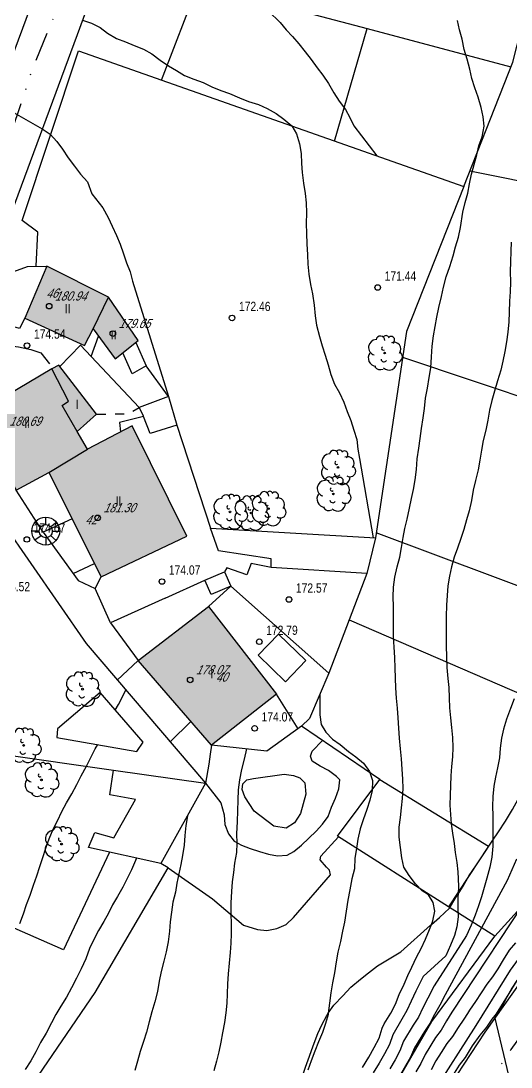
# Model space of a CAD drawing. Header units: metres. Extents: x 523239 to 523998, y 4669208 to 4669802.
# Drawn here: x 523607.3 to 523660.5, y 4669612.4 to 4669725.9 of the extents above; entities that cross this region are included whole.
import ezdxf

# ---------------------------------------------------------------- set-up
doc = ezdxf.new("R2010")
doc.units = ezdxf.units.M
doc.header["$MEASUREMENT"] = 0
doc.linetypes.add('DISCONT', pattern=[2, 1, -1])
doc.linetypes.add('MORSE_D', pattern=[31.75, 12.7, -6.35, 0, -6.35, 0, -6.35])
for name, color, linetype in [('031006 Cota terreno', 9, 'Continuous'), ('031007 Cota edificio', 7, 'Continuous'), ('032011 Curva cada 1 m', 40, 'Continuous'), ('032015 Curva cada 5 m', 34, 'Continuous'), ('032022 Curva cada 1 m de baja fiabilidad', 40, 'Continuous'), ('032023 Curva cada 5 m de baja fiabilidad', 34, 'Continuous'), ('033006 Texto cota terreno', 9, 'Continuous'), ('033007 Texto cota edificio', 9, 'Continuous'), ('052004 Porche Tejavana', 7, 'Continuous'), ('052006 Division alturas', 9, 'Continuous'), ('052007 Medianera principal', 7, 'Continuous'), ('052016 Cobertizo', 7, 'Continuous'), ('052019 Cubierta edificio auxiliar', 9, 'DISCONT'), ('052020 Edificacion alero', 2, 'Continuous'), ('052028 Edificacion pie nuevo', 2, 'Continuous'), ('053006 Texto altura edificio', 7, 'Continuous'), ('053009 Texto altura edificio predominante', 7, 'Continuous'), ('063002 Texto portal', 7, 'Continuous'), ('072001 Borde aglomerado u hormigon', 7, 'Continuous'), ('072003 Camino', 7, 'Continuous'), ('072013 Escaleras', 1, 'Continuous'), ('082001 Valla Alambrada', 7, 'ALAMBRADA'), ('082002 Muro Tapia', 6, 'Continuous'), ('082003 Puerta', 7, 'Continuous'), ('082004 Linde', 3, 'Continuous'), ('101001 Arbol', 3, 'Continuous'), ('102002 Zona arbolada', 3, 'MASA'), ('102006 Seto', 3, 'SETO'), ('141001 Farola baculo', 7, 'Continuous'), ('202001 Eje Calle', 254, 'MORSE_D'), ('990001 Sombreados', 7, 'Continuous')]:
    doc.layers.add(name, color=color, linetype=linetype)
doc.styles.get("Standard").update_dxf_attribs({"font": 'arial.ttf'})
doc.linetypes.add('ALAMBRADA', pattern='A,3,[131,GEOGRAMA.SHX,S=0.5,R=0,X=0,Y=0],3', length=6)
doc.linetypes.add('MASA', pattern='A,0.0001,[130,GEOGRAMA.SHX,S=0.5,R=180,X=0,Y=0],-2.9', length=2.9001)
doc.linetypes.add('SETO', pattern='A,0,-1.2,1,[135,GEOGRAMA.SHX,S=0.4,R=0,X=0.5,Y=-0.5],1', length=3.2)

# ---------------------------------------------------------------- blocks, each defined once
blk = doc.blocks.new('COTAP')
at = {"color": 0}
blk.add_circle((0, 0), 0.3, dxfattribs=at)
blk = doc.blocks.new('ARBOL')
at = {"color": 0}
blk.add_circle((0, 0), 0.0939, dxfattribs=at)
for centre, radius, start, end in [((-0.9, 0.61), 0.852, 92.28, 254.58), ((-0.45, 1.37), 0.48, 359.2878, 173.6078), ((0.16, 1.55), 0.336, 23.1565, 160.4665), ((0.7, 1.41), 0.384, 301.578, 139.328), ((1.05, 0.46), 0.708, 319.8556, 114.7656), ((-0.15, 0.51), 0.192, 119.14, 310.56), ((1.31, -0.4), 0.612, 235.5275, 62.0275), ((-0.89, -0.54), 0.888, 142.64, 266.54), ((-0.06, -0.61), 0.336, 189.64, 323.88), ((0.48, -1), 0.852, 224.67, 0.24), ((-0.48, -1.08), 0.72, 213.78, 295.32)]:
    blk.add_arc(centre, radius, start, end, dxfattribs=at)
blk = doc.blocks.new('FAROLAG')
at = {"color": 0}
for p, q in [((0, 0.71), (0, 1.51)), ((-0.71, 0), (-1.51, 0)), ((-1.17, 0.96), (-0.51, 0.49)), ((1.17, 0.95), (0.55, 0.45)), ((0.71, 0), (1.51, 0)), ((-1.17, -0.95), (-0.51, -0.48)), ((0, -0.71), (0, -1.51)), ((1.13, -1), (0.51, -0.49))]:
    blk.add_line(p, q, dxfattribs=at)
for radius in [1.51, 0.71]:
    blk.add_circle((0, 0), radius, dxfattribs=at)

msp = doc.modelspace()

# ---------------------------------------------------------------- hatches: boundary and pattern name
at = {"layer": '990001 Sombreados', "true_color": 0xafafaf}
for points in [[(523616.84, 4669695.95), (523610.15, 4669699.3), (523607.76, 4669693.65), (523614.24, 4669690.7), (523615.16, 4669692.48)], [(523616.84, 4669695.95), (523620.05, 4669691.22), (523617.56, 4669689.25), (523615.16, 4669692.48)], [(523614.55, 4669679.46), (523613.42, 4669681.36), (523615.54, 4669683.23), (523611.44, 4669688.55), (523610.68, 4669688.14), (523602.03, 4669683.01), (523606.82, 4669674.99), (523610.38, 4669676.92)], [(523610.38, 4669676.92), (523616.03, 4669665.59), (523625.33, 4669670), (523619.38, 4669681.99), (523614.55, 4669679.46)], [(523620.04, 4669656.53), (523627.98, 4669647.34), (523635.02, 4669652.87), (523627.68, 4669662.39)]]:
    msp.add_hatch(color=253, dxfattribs=at).paths.add_polyline_path(points, flags=0)

# ---------------------------------------------------------------- linework, layer by layer
at = {"layer": '032011 Curva cada 1 m'}
for points, elevation in [([(523634.17, 4669726.97), (523635.43, 4669725.72), (523636.08, 4669724.95), (523636.78, 4669724.21), (523637.46, 4669723.41), (523638.14, 4669722.56), (523638.8, 4669721.7), (523639.45, 4669720.82), (523640.07, 4669720), (523640.67, 4669719.11), (523641.24, 4669718.1), (523641.84, 4669717.18), (523642.5, 4669716.3), (523643, 4669715.43), (523643.43, 4669714.51), (523645.93, 4669711.25)], 171), ([(523614.01, 4669726), (523614.98, 4669725.65), (523615.92, 4669725.18), (523616.72, 4669724.58), (523617.69, 4669723.98), (523618.66, 4669723.62), (523619.6, 4669723.24), (523620.64, 4669722.82), (523621.52, 4669722.33), (523622.42, 4669721.65), (523623.33, 4669721.03), (523624.19, 4669720.52), (523625.08, 4669719.99), (523626.09, 4669719.59), (523627.09, 4669719.23), (523628.03, 4669718.76), (523628.99, 4669718.35), (523629.94, 4669718.03), (523631.01, 4669717.54), (523632, 4669717.16), (523633.07, 4669716.84), (523634.04, 4669716.41), (523635, 4669715.85), (523635.84, 4669715.26), (523636.69, 4669714.53), (523637.22, 4669713.65), (523637.54, 4669712.55), (523637.71, 4669711.52), (523637.74, 4669710.45), (523637.83, 4669709.44), (523637.97, 4669708.29), (523638.15, 4669707.19), (523638.26, 4669706.18), (523638.28, 4669705.09), (523638.25, 4669703.93), (523638.28, 4669702.83), (523638.33, 4669701.73), (523638.39, 4669700.54), (523638.44, 4669699.52), (523638.55, 4669698.42), (523638.73, 4669697.29), (523638.93, 4669696.28), (523639.13, 4669695.05), (523639.24, 4669693.9), (523639.39, 4669692.89), (523639.69, 4669691.68), (523639.97, 4669690.64), (523640.3, 4669689.63), (523640.62, 4669688.58), (523640.92, 4669687.55), (523641.32, 4669686.48), (523641.86, 4669685.55), (523642.33, 4669684.54), (523642.71, 4669683.52), (523643.09, 4669682.57), (523643.43, 4669681.5), (523643.73, 4669680.5), (523643.86, 4669679.44), (523644.03, 4669678.42), (523645.5, 4669669.83)], 172), ([(523604.54, 4669717.09), (523609.65, 4669714.19), (523610.51, 4669713.62), (523611.22, 4669712.83), (523611.83, 4669711.98), (523612.45, 4669711.03), (523613.13, 4669710.14), (523613.81, 4669709.26), (523614.56, 4669708.44), (523615.02, 4669707.15), (523616.23, 4669705.61), (523616.78, 4669704.58), (523617.21, 4669703.64), (523617.68, 4669702.64), (523618.08, 4669701.68), (523618.45, 4669700.63), (523618.78, 4669699.64), (523619.18, 4669698.69), (523619.43, 4669697.68), (523623.32, 4669685.14)], 173), ([(523660.47, 4669701.91), (523660.42, 4669700.91), (523660.39, 4669699.78), (523660.38, 4669698.73), (523660.39, 4669697.55), (523660.35, 4669696.5), (523660.29, 4669695.5), (523660.26, 4669694.32), (523660.22, 4669693.25), (523660.11, 4669692.15), (523659.96, 4669691.07), (523659.77, 4669690.02), (523659.57, 4669688.98), (523659.35, 4669688), (523658.98, 4669686.86), (523658.65, 4669685.73), (523658.37, 4669684.71), (523658.13, 4669683.68), (523657.94, 4669682.59), (523657.71, 4669681.51), (523657.42, 4669680.37), (523657.24, 4669679.32), (523657.08, 4669678.24), (523656.88, 4669677.2), (523656.59, 4669676.06), (523656.37, 4669675), (523656.17, 4669673.86), (523655.92, 4669672.77), (523655.62, 4669671.77), (523655.33, 4669670.73), (523655.03, 4669669.76), (523654.64, 4669668.69), (523654.3, 4669667.74), (523654.02, 4669666.69), (523653.78, 4669665.65), (523653.59, 4669664.62), (523653.52, 4669663.56), (523653.45, 4669662.51), (523653.42, 4669661.3), (523653.41, 4669660.17), (523653.42, 4669659.12), (523653.44, 4669658.09), (523653.45, 4669656.91), (523653.5, 4669655.75), (523653.62, 4669654.58), (523653.73, 4669653.57), (523653.77, 4669652.47), (523653.79, 4669651.37), (523653.88, 4669650.3), (523654.01, 4669649.25), (523654.13, 4669648.16), (523654.15, 4669647.07), (523654.1, 4669646.07), (523653.99, 4669645.02), (523653.93, 4669644), (523653.9, 4669642.94), (523653.86, 4669641.9), (523653.84, 4669640.82), (523653.88, 4669639.82), (523653.98, 4669638.78), (523654.13, 4669637.78), (523654.28, 4669636.67), (523654.42, 4669635.67), (523654.59, 4669634.59), (523654.7, 4669633.59), (523654.76, 4669632.05), (523654.71, 4669631.16)], 169), ([(523620.04, 4669656.53), (523617.78, 4669654.39)], 174), ([(523639.72, 4669652.81), (523639.73, 4669651.7), (523639.72, 4669650.62), (523639.89, 4669649.57), (523640.38, 4669648.73), (523641.12, 4669647.98), (523641.95, 4669647.4), (523642.83, 4669646.66), (523643.62, 4669646.05), (523644.45, 4669645.38), (523645.1, 4669644.48), (523645.43, 4669643.51), (523645.42, 4669642.41), (523645.16, 4669641.36), (523644.84, 4669640.34), (523644.43, 4669639.24), (523644.09, 4669638.24), (523643.86, 4669637.14), (523643.72, 4669636.13), (523643.53, 4669635.07), (523643.49, 4669633.9), (523643.2, 4669632.82), (523642.99, 4669631.65), (523642.77, 4669630.52), (523642.6, 4669629.34), (523642.39, 4669628.14), (523642.2, 4669627.14), (523641.97, 4669626.03), (523641.67, 4669624.86), (523641.5, 4669623.81), (523641.31, 4669622.63), (523641.09, 4669621.54), (523640.92, 4669620.48), (523640.78, 4669619.36), (523640.65, 4669618.25)], 171), ([(523660.8, 4669652.36), (523660.4, 4669651.3), (523659.97, 4669650.17), (523659.64, 4669649.07), (523659.42, 4669648.08), (523659.28, 4669647.02), (523659.21, 4669645.97), (523658.99, 4669644.87), (523658.77, 4669643.86), (523658.6, 4669642.88), (523658.49, 4669641.76), (523658.46, 4669640.69), (523658.49, 4669639.69), (523658.48, 4669638.63), (523658.5, 4669637.48), (523658.48, 4669637.02)], 168), ([(523627.98, 4669647.34), (523627.84, 4669646.34), (523627.69, 4669645.27), (523627.34, 4669643.2)], 173), ([(523631.78, 4669646.92), (523631.53, 4669645.81), (523631.26, 4669644.71), (523631.01, 4669643.57), (523630.88, 4669642.49), (523630.84, 4669641.36), (523630.8, 4669640.21), (523630.76, 4669639.05), (523630.72, 4669637.71), (523630.73, 4669636.69), (523630.72, 4669635.67), (523630.5, 4669634.54), (523630.37, 4669633.52), (523630.25, 4669632.5), (523630.16, 4669631.45), (523630.1, 4669630.22), (523630.08, 4669629.06), (523630.13, 4669627.93), (523630.12, 4669626.88), (523630.08, 4669625.86), (523630.01, 4669624.83), (523629.9, 4669623.68), (523629.81, 4669622.51), (523629.72, 4669621.43), (523629.69, 4669620.37), (523629.65, 4669619.33), (523629.56, 4669618.28), (523629.39, 4669617.26), (523629.2, 4669616.13), (523629.02, 4669615.11), (523628.8, 4669614.07), (523628.53, 4669613.04), (523628.23, 4669611.99)], 172), ([(523625.39, 4669639.68), (523625.21, 4669638.61), (523625.11, 4669637.55), (523625.02, 4669636.48), (523624.85, 4669635.37), (523624.67, 4669634.38), (523624.44, 4669633.39), (523624.25, 4669632.37), (523624.08, 4669631.39), (523623.79, 4669630.3), (523623.64, 4669629.2), (523623.53, 4669628.17), (523623.44, 4669627.15), (523623.3, 4669625.99), (523623.08, 4669624.9), (523622.83, 4669623.9), (523622.55, 4669622.78), (523622.31, 4669621.73), (523622.13, 4669620.61), (523621.84, 4669619.5), (523621.54, 4669618.4), (523621.24, 4669617.31), (523620.94, 4669616.2), (523620.61, 4669615.19), (523620.26, 4669614.11), (523619.96, 4669613.06), (523619.69, 4669612.04)], 173), ([(523619.88, 4669635.08), (523619.34, 4669633.81), (523618.84, 4669632.86), (523618.38, 4669631.93), (523617.82, 4669630.91), (523617.28, 4669630), (523616.83, 4669629.1), (523616.34, 4669628.2), (523615.75, 4669627.23), (523615.2, 4669626.19), (523614.77, 4669625.29), (523614.36, 4669624.15), (523613.88, 4669623.08), (523613.37, 4669622.06), (523612.83, 4669621.01), (523612.27, 4669620), (523611.68, 4669619.03), (523611.13, 4669618.11), (523610.65, 4669617.2), (523610.08, 4669616.1), (523609.47, 4669615.06), (523608.96, 4669614.07), (523608.43, 4669613.1), (523607.79, 4669612.16)], 174), ([(523661.09, 4669621.79), (523660.21, 4669620.38)], 163), ([(523658.85, 4669618.19), (523658.65, 4669617.86), (523664.67, 4669592.74), (523664.83, 4669592.72)], 163)]:
    msp.add_lwpolyline(points, dxfattribs=dict(at, elevation=elevation))
at = {"layer": '032015 Curva cada 5 m'}
for points, elevation in [([(523651.83, 4669627.87), (523651.99, 4669628.29), (523652.19, 4669629.34), (523652.02, 4669630.28), (523651.5, 4669631.1), (523650.82, 4669631.52), (523650.09, 4669632.29), (523649.4, 4669633.19), (523648.85, 4669634.09), (523648.63, 4669635.11), (523648.47, 4669636.22), (523648.33, 4669637.35), (523648.34, 4669638.43), (523648.46, 4669639.5), (523648.58, 4669640.53), (523648.71, 4669641.55), (523648.77, 4669642.64), (523648.74, 4669643.64), (523648.66, 4669644.72), (523648.6, 4669645.85), (523648.48, 4669646.92), (523648.36, 4669648.09), (523648.29, 4669649.18), (523648.22, 4669650.31), (523648.15, 4669651.34), (523648.06, 4669652.42), (523647.97, 4669653.55), (523647.92, 4669654.59), (523647.89, 4669655.72), (523647.87, 4669656.82), (523647.8, 4669658.01), (523647.73, 4669659.01), (523647.72, 4669660.11), (523647.71, 4669661.24), (523647.71, 4669662.39), (523647.69, 4669663.41), (523647.71, 4669664.49), (523647.88, 4669665.56), (523648.12, 4669666.66), (523648.39, 4669667.71), (523648.57, 4669668.76), (523648.78, 4669669.86), (523648.95, 4669670.85), (523649.2, 4669671.86), (523649.47, 4669673.05), (523649.67, 4669674.08), (523649.88, 4669675.07), (523650.06, 4669676.12), (523650.2, 4669677.23), (523650.29, 4669678.38), (523650.46, 4669679.55), (523650.62, 4669680.6), (523650.77, 4669681.7), (523650.94, 4669682.83), (523651.07, 4669683.86), (523651.2, 4669684.96), (523651.41, 4669686.06), (523651.58, 4669687.23), (523651.75, 4669688.26), (523651.84, 4669689.46), (523651.91, 4669690.62), (523652.05, 4669691.75), (523652.22, 4669692.76), (523652.43, 4669693.78), (523652.63, 4669694.81), (523652.91, 4669695.99), (523653.15, 4669697), (523653.43, 4669698.13), (523653.83, 4669699.26), (523654.2, 4669700.41), (523654.45, 4669701.4), (523654.78, 4669702.45), (523654.97, 4669703.49), (523655.25, 4669705.15), (523655.49, 4669706.19), (523655.77, 4669707.21), (523655.94, 4669708.22), (523656.19, 4669709.29), (523656.46, 4669710.31), (523656.76, 4669711.36), (523656.98, 4669712.35), (523657.32, 4669713.32), (523657.55, 4669714.47), (523657.43, 4669715.49), (523657.23, 4669716.49), (523656.89, 4669717.63), (523656.54, 4669718.63), (523656.21, 4669719.65), (523655.98, 4669720.67), (523655.71, 4669721.76), (523655.38, 4669722.81), (523655.15, 4669723.92), (523654.89, 4669724.92), (523654.64, 4669725.94)], 170), ([(523617.56, 4669651.14), (523617.92, 4669651.75), (523618.72, 4669653.3)], 175), ([(523607.21, 4669628), (523607.62, 4669629.05), (523607.95, 4669630.05), (523608.35, 4669631.07), (523608.7, 4669632.13), (523609.06, 4669633.15), (523609.4, 4669634.17), (523609.73, 4669635.14), (523610.03, 4669636.14), (523610.41, 4669637.18), (523610.83, 4669638.23), (523611.31, 4669639.14), (523611.78, 4669640.14), (523612.28, 4669641.08), (523612.84, 4669642.07), (523613.38, 4669643.08), (523613.88, 4669644.02), (523614.45, 4669645.04), (523614.9, 4669646.01), (523615.39, 4669646.92), (523615.67, 4669647.4)], 175)]:
    msp.add_lwpolyline(points, dxfattribs=dict(at, elevation=elevation))
at = {"layer": '032022 Curva cada 1 m de baja fiabilidad'}
for points, elevation in [([(523684.65, 4669662.46), (523683.98, 4669660.88), (523683.33, 4669659.25), (523682.68, 4669657.51), (523682.08, 4669655.81), (523679.44, 4669652.06), (523678.73, 4669650.4), (523678, 4669648.81), (523677.16, 4669647.33), (523675.92, 4669644.62), (523673.92, 4669641.19), (523669.94, 4669635.85), (523665.2, 4669629.57), (523660.36, 4669622.94), (523656.65, 4669616.91), (523651.98, 4669609.61), (523647.97, 4669602.22), (523648.67, 4669600.48)], 164), ([(523658.48, 4669637.02), (523658.47, 4669636.38), (523658.37, 4669635.17), (523658.15, 4669634.08), (523657.85, 4669632.9), (523657.56, 4669631.9), (523657.26, 4669630.88), (523656.93, 4669629.89), (523656.58, 4669628.89), (523656.15, 4669627.82), (523655.64, 4669626.67), (523652.13, 4669621.23), (523651.45, 4669619.88), (523650.9, 4669618.84), (523650.42, 4669617.84), (523649.85, 4669616.94), (523648.82, 4669615.21), (523648.41, 4669614.17), (523647.89, 4669613.2), (523647.33, 4669612.23)], 168), ([(523661.05, 4669634.97), (523660.05, 4669632.64), (523653.33, 4669620.23), (523652.74, 4669619.12), (523652.17, 4669618.12), (523651.65, 4669617.14), (523651.07, 4669616.27), (523649.98, 4669614.49), (523649.55, 4669613.48), (523649.02, 4669612.54), (523648.47, 4669611.6)], 167), ([(523662.96, 4669631.9), (523654.04, 4669618.37), (523653.45, 4669617.41), (523652.89, 4669616.43), (523652.28, 4669615.61), (523651.14, 4669613.78), (523650.68, 4669612.8), (523650.15, 4669611.88)], 166), ([(523654.71, 4669631.16), (523654.7, 4669630.92), (523654.7, 4669629.79), (523654.72, 4669628.72), (523654.6, 4669627.64), (523654.34, 4669626.67), (523653.88, 4669625.63), (523653.39, 4669624.47), (523650.92, 4669622.24), (523650.15, 4669620.63), (523649.62, 4669619.55), (523649.18, 4669618.55), (523648.64, 4669617.6), (523647.66, 4669615.92), (523647.28, 4669614.85), (523646.76, 4669613.86), (523646.18, 4669612.85), (523645.52, 4669611.77)], 169), ([(523660.21, 4669620.38), (523658.85, 4669618.19)], 163), ([(523640.65, 4669618.25), (523640.64, 4669618.12), (523640.34, 4669617.13), (523640.01, 4669616.17), (523639.58, 4669615.15), (523639.21, 4669614.15), (523638.79, 4669613.07), (523638.44, 4669612.09)], 171)]:
    msp.add_lwpolyline(points, dxfattribs=dict(at, elevation=elevation))
at = {"layer": '032023 Curva cada 5 m de baja fiabilidad'}
for points, elevation in [([(523644.36, 4669612.36), (523645.03, 4669613.48), (523645.63, 4669614.52), (523646.15, 4669615.54), (523646.5, 4669616.63), (523646.71, 4669617.1), (523647.43, 4669618.26), (523647.94, 4669619.25), (523648.35, 4669620.27), (523648.86, 4669621.39), (523649.29, 4669622.33), (523649.72, 4669623.24), (523650.2, 4669624.34), (523650.71, 4669625.28), (523651.19, 4669626.3), (523651.62, 4669627.32), (523651.83, 4669627.87)], 170), ([(523660.93, 4669625.89), (523660.26, 4669625.11), (523659.6, 4669624.05), (523659.01, 4669623.08), (523658.45, 4669622.2), (523657.84, 4669621.39), (523657.22, 4669620.48), (523656.62, 4669619.51), (523655.97, 4669618.57), (523655.74, 4669618.22), (523655.33, 4669617.61), (523654.72, 4669616.69), (523654.13, 4669615.73), (523653.49, 4669614.95), (523652.88, 4669613.99), (523652.3, 4669613.07), (523651.81, 4669612.11)], 165)]:
    msp.add_lwpolyline(points, dxfattribs=dict(at, elevation=elevation))
at = {"layer": '052004 Porche Tejavana', "flags": 128}
for points in [[(523627.88, 4669670.86), (523645.76, 4669669.82), (523644.83, 4669665.94), (523634.45, 4669666.62), (523634.46, 4669667.53), (523628.74, 4669668.4), (523627.88, 4669670.86)], [(523627.27, 4669665.22), (523629.4, 4669666.15), (523630.08, 4669664.59), (523627.95, 4669663.66), (523627.27, 4669665.22)], [(523635.25, 4669659.39), (523638.23, 4669656.5), (523636.01, 4669654.21), (523633.04, 4669657.1), (523635.25, 4669659.39)], [(523627.34, 4669643.2), (523622.5, 4669634.49), (523614.68, 4669636.24), (523615.35, 4669637.86), (523617.42, 4669637.27), (523619.77, 4669641.44), (523616.98, 4669641.94), (523617.38, 4669644.63), (523627.34, 4669643.2)]]:
    msp.add_lwpolyline(points, dxfattribs=at)
at = {"layer": '052006 Division alturas', "flags": 128}
msp.add_lwpolyline([(523613.42, 4669681.36), (523611.79, 4669684.19), (523612.48, 4669684.65), (523610.68, 4669688.14)], dxfattribs=at)
at = {"layer": '052007 Medianera principal', "flags": 128}
for points in [[(523615.16, 4669692.48), (523616.84, 4669695.95)], [(523610.38, 4669676.92), (523614.55, 4669679.46)]]:
    msp.add_lwpolyline(points, dxfattribs=at)
at = {"layer": '052016 Cobertizo', "flags": 128}
for points in [[(523607.76, 4669693.65), (523607.19, 4669692.52), (523603.12, 4669693.69), (523604.66, 4669698.04), (523608.05, 4669699.26), (523610.15, 4669699.3)], [(523623.32, 4669685.14), (523620.16, 4669683.96), (523613.8, 4669690.72), (523611.54, 4669688.42)], [(523619.81, 4669691.03), (523620.91, 4669688.48), (523619.41, 4669687.62), (523618.38, 4669689.9)], [(523623.32, 4669685.14), (523624.24, 4669682.06), (523621.35, 4669681.16), (523620.63, 4669682.98), (523618.03, 4669682.32), (523618.14, 4669681.34)], [(523619.9, 4669646.65), (523620.57, 4669647.64), (523615.92, 4669653.05), (523611.32, 4669649.12), (523611.23, 4669648.18), (523619.9, 4669646.65)]]:
    msp.add_lwpolyline(points, dxfattribs=at)
at = {"layer": '052019 Cubierta edificio auxiliar', "flags": 128}
for points in [[(523615.54, 4669683.23), (523618.95, 4669683.28), (523620.16, 4669683.96)], [(523620.16, 4669683.96), (523620.63, 4669682.98)]]:
    msp.add_lwpolyline(points, dxfattribs=at)
at = {"layer": '052020 Edificacion alero', "flags": 128}
for points in [[(523616.84, 4669695.95), (523610.15, 4669699.3), (523607.76, 4669693.65)], [(523615.16, 4669692.48), (523617.56, 4669689.25), (523620.05, 4669691.22), (523616.84, 4669695.95)], [(523607.76, 4669693.65), (523614.24, 4669690.7), (523615.16, 4669692.48)], [(523614.55, 4669679.46), (523613.42, 4669681.36), (523615.54, 4669683.23), (523611.44, 4669688.55), (523610.68, 4669688.14)], [(523625.33, 4669670), (523619.38, 4669681.99), (523614.55, 4669679.46)], [(523620.04, 4669656.53), (523627.68, 4669662.39), (523635.02, 4669652.87), (523627.98, 4669647.34)]]:
    msp.add_lwpolyline(points, dxfattribs=at)
at = {"layer": '052028 Edificacion pie nuevo', "flags": 128}
for points in [[(523610.68, 4669688.14), (523602.03, 4669683.01), (523606.82, 4669674.99), (523610.38, 4669676.92)], [(523610.38, 4669676.92), (523616.03, 4669665.59), (523625.33, 4669670)], [(523627.98, 4669647.34), (523620.04, 4669656.53)]]:
    msp.add_lwpolyline(points, dxfattribs=at)
at = {"layer": '072001 Borde aglomerado u hormigon', "flags": 128}
for points in [[(523683.32, 4669785), (523681.7, 4669781.38), (523677.92, 4669776.39), (523674.07, 4669773.54), (523668.38, 4669771.33), (523661.09, 4669769.75), (523652.18, 4669768.38), (523644.84, 4669766.92), (523638.31, 4669764.86), (523633.9, 4669761.71), (523629.55, 4669757.18), (523624.82, 4669751.25), (523623.25, 4669749.05), (523620.9, 4669744.3), (523618.87, 4669739.23), (523613.42, 4669724.38), (523606.01, 4669704.37), (523603.8, 4669698.71), (523604.66, 4669698.04)], [(523649.3, 4669603.47), (523657.67, 4669616.19), (523664.83, 4669626.33), (523674.77, 4669638.8), (523683.25, 4669648.58), (523699.99, 4669666.55), (523739.6, 4669706.09), (523749.15, 4669716.91), (523755.56, 4669724.94), (523761.36, 4669733.44), (523767.13, 4669742.9), (523773.39, 4669756.52), (523777.35, 4669767.38), (523779.95, 4669777.22), (523781.5, 4669784.74), (523781.55, 4669785)], [(523601.69, 4669709.41), (523608.73, 4669728.37), (523614.14, 4669741.25), (523616.75, 4669747.99), (523618.92, 4669754.93), (523621.59, 4669758.06), (523625.52, 4669762.32), (523629.43, 4669767.18), (523633.46, 4669769.66), (523638.71, 4669771.56), (523645.5, 4669773.17), (523646.62, 4669773.32), (523647.31, 4669773.51), (523647.49, 4669773.81), (523647.66, 4669774.75), (523656.83, 4669774.73), (523658.87, 4669774.98), (523661.35, 4669775.38)], [(523634.45, 4669666.62), (523632.28, 4669667.04), (523631.84, 4669665.81), (523629.67, 4669666.56), (523629.4, 4669666.15)], [(523623.5, 4669647.69), (523625.77, 4669649.89)]]:
    msp.add_lwpolyline(points, dxfattribs=at)
at = {"layer": '072003 Camino', "flags": 128}
for points in [[(523609.76, 4669670.43), (523606.82, 4669674.99)], [(523627.34, 4669643.2), (523629, 4669641.08), (523629.35, 4669639.77), (523629.44, 4669638.74), (523629.85, 4669637.72), (523630.46, 4669636.9), (523631.23, 4669636.49), (523632.17, 4669636.12), (523633.19, 4669635.79), (523634.17, 4669635.5), (523635.16, 4669635.33), (523636.19, 4669635.39), (523636.93, 4669635.78), (523637.74, 4669636.49), (523639.33, 4669638.01), (523640.03, 4669638.75), (523640.63, 4669639.61), (523640.99, 4669640.6), (523641.44, 4669641.57), (523641.8, 4669642.58), (523641.91, 4669643.58), (523641.55, 4669643.92), (523640.68, 4669644.59), (523639.77, 4669645.07), (523638.91, 4669645.58), (523638.71, 4669646.15), (523638.92, 4669646.68), (523640.01, 4669647.85)], [(523635.86, 4669644.18), (523636.87, 4669644.04), (523637.56, 4669643.8), (523638.1, 4669643.25), (523638.22, 4669642.03), (523637.65, 4669639.91), (523636.99, 4669638.9), (523636.08, 4669638.33), (523634.75, 4669638.55), (523632.62, 4669640.18), (523631.61, 4669641.74), (523631.33, 4669642.52), (523631.38, 4669643.12), (523631.81, 4669643.57), (523632.55, 4669643.71), (523635.86, 4669644.18)]]:
    msp.add_lwpolyline(points, dxfattribs=at)
at = {"layer": '072013 Escaleras', "flags": 128}
msp.add_lwpolyline([(523613.01, 4669665.95), (523615.31, 4669667.03)], dxfattribs=at)
at = {"layer": '082001 Valla Alambrada', "flags": 128}
for points in [[(523656.01, 4669709.64), (523693.07, 4669702.19), (523706.81, 4669699.27)], [(523648.7, 4669689.42), (523694.88, 4669673.93), (523691.07, 4669663.95), (523685.81, 4669656.78), (523677.61, 4669647.47), (523676.59, 4669646.34)], [(523571.09, 4669673.91), (523581.59, 4669679.32), (523594.78, 4669686.03), (523602.39, 4669675.72), (523614.4, 4669658.36), (523627.34, 4669643.2)], [(523642.91, 4669660.92), (523676.59, 4669646.34)], [(523580.79, 4669649.88), (523617.38, 4669644.63)], [(523646.24, 4669643.6), (523637.76, 4669649.39)], [(523676.59, 4669646.34), (523658.71, 4669626.61)], [(523616.93, 4669635.74), (523611.94, 4669625.12), (523576.88, 4669640.52), (523578.44, 4669644.45)], [(523653.67, 4669629.81), (523641.65, 4669637.45), (523646.24, 4669643.6)], [(523646.24, 4669643.6), (523658, 4669636.37), (523653.67, 4669629.81)], [(523658.71, 4669626.61), (523653.67, 4669629.81)], [(523606.93, 4669498.67), (523607.48, 4669501.04), (523609.05, 4669508.86), (523612, 4669520.76), (523614.38, 4669532.06), (523616.67, 4669541.01), (523620.4, 4669554.53), (523625.87, 4669568.15), (523637.16, 4669591.89), (523651.87, 4669617.34), (523658.71, 4669626.61)]]:
    msp.add_lwpolyline(points, dxfattribs=at)
at = {"layer": '082002 Muro Tapia', "flags": 128}
for points in [[(523655.34, 4669707.93), (523660.65, 4669721.42), (523663.56, 4669732.83), (523662.59, 4669734.45)], [(523614.95, 4669689.5), (523615.75, 4669691.69)], [(523604.62, 4669690.82), (523607.06, 4669690.54), (523608.4, 4669690.25), (523609.5, 4669689.9), (523610.45, 4669688.69)], [(523623.32, 4669685.14), (523620.91, 4669688.48)], [(523624.24, 4669682.06), (523627.88, 4669670.86)], [(523612.88, 4669671.89), (523609.76, 4669670.43), (523613.56, 4669665.2), (523615.37, 4669664.32), (523616.03, 4669665.59)], [(523644.83, 4669665.94), (523640.7, 4669655.15)], [(523627.68, 4669662.39), (523630.08, 4669664.59), (523640.7, 4669655.15)], [(523622.96, 4669663.29), (523617.06, 4669660.6), (523620.04, 4669656.53)], [(523640.7, 4669655.15), (523638.63, 4669650.21), (523637.76, 4669649.39), (523633.98, 4669646.68), (523627.98, 4669647.34)], [(523637.38, 4669649.12), (523635.02, 4669652.87)]]:
    msp.add_lwpolyline(points, dxfattribs=at)
at = {"layer": '082003 Puerta', "flags": 128}
for points in [[(523608.99, 4669699.28), (523609.16, 4669702.99)], [(523622.96, 4669663.29), (523627.27, 4669665.22)], [(523617.06, 4669660.6), (523615.37, 4669664.32)]]:
    msp.add_lwpolyline(points, dxfattribs=at)
at = {"layer": '082004 Linde', "flags": 128}
for points in [[(523622.56, 4669719.49), (523626.59, 4669729.94), (523644.85, 4669725.08)], [(523641.33, 4669712.87), (523644.85, 4669725.08)], [(523644.85, 4669725.08), (523660.45, 4669720.92)], [(523684.11, 4669655.44), (523679.94, 4669657.23), (523671.99, 4669660.55), (523645.84, 4669670.38)], [(523623.3, 4669634.01), (523628.09, 4669630.65), (523631.45, 4669627.82), (523632.97, 4669627.32), (523634, 4669627.23), (523635.07, 4669627.46), (523636.07, 4669627.88), (523636.89, 4669628.63), (523640.9, 4669633.28), (523640.8, 4669633.78), (523640.44, 4669634.11), (523639.76, 4669634.89), (523639.85, 4669635.29), (523641.75, 4669637.39)], [(523604.09, 4669603.98), (523615.39, 4669620.49), (523623.3, 4669634.01)], [(523623.3, 4669634.01), (523622.5, 4669634.49)]]:
    msp.add_lwpolyline(points, dxfattribs=at)
at = {"layer": '102002 Zona arbolada', "flags": 128}
msp.add_lwpolyline([(523755.94, 4669742.65), (523758.54, 4669740.15), (523758.64, 4669740.02), (523759.36, 4669739.18), (523759.98, 4669738.19), (523760.5, 4669737.03), (523760.57, 4669736.76), (523760.83, 4669735.9), (523761.03, 4669734.67), (523761.07, 4669733.48), (523761.05, 4669732.41), (523760.99, 4669731.15), (523760.71, 4669729.95), (523759.84, 4669728.3), (523759.59, 4669727.81), (523758.98, 4669726.97), (523758.15, 4669725.8), (523757.28, 4669724.89), (523756.18, 4669724.14), (523754.99, 4669723.58), (523753.64, 4669723.22), (523752.82, 4669722.98), (523752.48, 4669722.89), (523751.35, 4669722.72), (523750.12, 4669722.6), (523749.89, 4669722.58), (523748.67, 4669722.41), (523747.47, 4669722.21), (523746.76, 4669722.09), (523746.28, 4669722.04), (523745.02, 4669721.97), (523743.79, 4669721.93), (523743.66, 4669721.92), (523742.56, 4669721.86), (523741.17, 4669721.85), (523739.85, 4669721.91), (523739.33, 4669721.97), (523738.59, 4669722.06), (523737.49, 4669722.18), (523736.2, 4669722.18), (523735, 4669721.94), (523734.07, 4669721.42), (523733.14, 4669720.51), (523732.17, 4669719.44), (523731.41, 4669718.2), (523730.6, 4669717.1), (523730.03, 4669715.84), (523729.68, 4669714.84), (523729.62, 4669714.64), (523729.59, 4669714.5), (523729.4, 4669713.51), (523729.44, 4669712.38), (523729.96, 4669711.35), (523730.77, 4669710.48), (523731.66, 4669709.81), (523731.85, 4669709.68), (523732.75, 4669708.91), (523733.7, 4669708.01), (523734.1, 4669707.56), (523734.54, 4669707.08), (523735.23, 4669706.11), (523735.91, 4669704.82), (523735.93, 4669704.75), (523736.24, 4669703.72), (523736.28, 4669703.6), (523736.32, 4669702.34), (523735.9, 4669701.3), (523735.36, 4669700.56), (523735.04, 4669700.13), (523734.17, 4669698.96), (523733.15, 4669697.86), (523732.41, 4669697.18), (523731.73, 4669696.4), (523730.93, 4669695.55), (523730.22, 4669694.8), (523729.42, 4669694.06), (523728.49, 4669693.15), (523727.87, 4669692.6), (523727.4, 4669692.17), (523726.37, 4669691.06), (523725.25, 4669689.96), (523724.09, 4669688.79), (523723.35, 4669688.01), (523722.68, 4669687.26), (523721.49, 4669685.99), (523720.62, 4669685.15), (523719.76, 4669683.98), (523719.64, 4669683.8), (523718.99, 4669682.84), (523718.09, 4669681.64), (523717.52, 4669680.51), (523716.78, 4669679.31), (523716.2, 4669678.37), (523715.66, 4669677.33), (523715.05, 4669676.49), (523714.15, 4669675.32), (523713.9, 4669675.01), (523713.26, 4669674.21), (523712.23, 4669673.11), (523711.2, 4669672.23), (523710.17, 4669671.42), (523709.08, 4669670.7), (523708.01, 4669670.27), (523706.79, 4669670.01), (523705.59, 4669669.87), (523704.3, 4669669.89), (523703.1, 4669669.95), (523702.41, 4669669.98), (523701.94, 4669670.01), (523701.12, 4669669.98), (523700.68, 4669669.97), (523699.86, 4669669.7), (523699.55, 4669669.61), (523698.49, 4669668.99), (523697.53, 4669668.04), (523696.59, 4669667.1), (523695.54, 4669665.9), (523694.67, 4669664.79), (523693.77, 4669663.66), (523692.91, 4669662.81), (523691.94, 4669661.84), (523691.01, 4669660.73), (523690.21, 4669659.66), (523689.51, 4669658.37), (523688.55, 4669657.13), (523687.78, 4669655.9), (523687.14, 4669654.76), (523686.53, 4669653.63), (523686.47, 4669653.48), (523686.05, 4669652.37), (523685.87, 4669651.01), (523685.91, 4669649.65), (523686.05, 4669648.23), (523686.09, 4669646.78), (523686, 4669645.39), (523685.62, 4669644.12), (523684.95, 4669642.99), (523684.08, 4669642.01), (523683.22, 4669641.04), (523682.15, 4669640.26), (523681.09, 4669639.6), (523680.42, 4669639.33), (523680.03, 4669639.18), (523678.87, 4669638.91), (523677.74, 4669638.74), (523676.54, 4669638.48), (523675.45, 4669638.18), (523674.25, 4669637.72), (523673.11, 4669637.01), (523673, 4669636.94), (523672.13, 4669636.42), (523671.99, 4669636.31), (523670.97, 4669635.5), (523670.06, 4669634.71), (523669.88, 4669634.56), (523668.95, 4669633.49), (523667.98, 4669632.38), (523667.38, 4669631.51), (523666.57, 4669630.57), (523665.9, 4669629.66), (523665.13, 4669628.68), (523664.68, 4669627.78), (523663.95, 4669626.51), (523663.12, 4669625.25), (523662.38, 4669624.08), (523662.09, 4669623.41), (523661.84, 4669622.81), (523661.23, 4669622), (523661.09, 4669621.79), (523660.53, 4669620.96), (523660.21, 4669620.38), (523659.79, 4669619.6), (523659.28, 4669618.73), (523658.85, 4669618.19), (523658.38, 4669617.59), (523657.81, 4669616.75), (523657.07, 4669615.87), (523656.23, 4669614.73), (523655.47, 4669613.44), (523654.83, 4669612.63), (523654.28, 4669611.75), (523653.8, 4669610.68), (523653.29, 4669609.68), (523652.59, 4669608.28), (523651.82, 4669607.02), (523651.12, 4669605.82), (523650.64, 4669604.75), (523650.13, 4669603.84), (523649.65, 4669602.8), (523648.98, 4669601.38), (523648.67, 4669600.48), (523648.63, 4669600.37), (523648.06, 4669599.47), (523647.42, 4669598.4), (523646.71, 4669597.03), (523645.98, 4669595.61), (523645.31, 4669594.21), (523644.93, 4669592.89), (523644.32, 4669591.53), (523643.94, 4669590.55), (523643.43, 4669589.39), (523642.63, 4669587.96), (523641.9, 4669586.63), (523641.19, 4669585.5), (523640.65, 4669584.65), (523640.14, 4669583.75), (523639.59, 4669582.77), (523639.15, 4669581.83), (523638.57, 4669580.83), (523638.06, 4669579.79), (523637.88, 4669579.49), (523637.29, 4669578.46), (523636.88, 4669577.52), (523636.14, 4669576.29), (523635.41, 4669575.06), (523634.58, 4669573.92), (523633.94, 4669573.08), (523633.29, 4669572.07), (523632.88, 4669571.1), (523632.11, 4669569.71), (523631.6, 4669568.83), (523630.83, 4669567.69), (523629.9, 4669566.56), (523629.58, 4669566.15), (523629.01, 4669565.42), (523628.36, 4669564.61), (523627.4, 4669563.41), (523626.79, 4669562.6), (523626.22, 4669561.75), (523625.93, 4669561.3), (523625.61, 4669560.81), (523624.87, 4669559.97), (523623.31, 4669557.02), (523622.76, 4669556.08), (523622.25, 4669555.14), (523621.87, 4669554.2), (523621.26, 4669553.77), (523620.45, 4669553.09), (523619.59, 4669552.44), (523619.01, 4669551.56), (523618.6, 4669551.29), (523618.27, 4669551.07), (523617.17, 4669550.74), (523616.14, 4669550.74), (523615.14, 4669550.67), (523614.04, 4669550.5), (523612.94, 4669550.36), (523612.3, 4669549.91), (523611.85, 4669549.16), (523611.24, 4669548.06), (523610.7, 4669547.09), (523610.16, 4669546.02), (523609.74, 4669545.04), (523609.33, 4669544.04), (523608.75, 4669543.03), (523608.14, 4669542.22), (523607.5, 4669541.38), (523606.86, 4669540.57), (523605.96, 4669539.79), (523605.07, 4669539.38), (523604.96, 4669539.33), (523603.96, 4669538.84), (523603.29, 4669538.09), (523602.62, 4669537.31), (523601.88, 4669536.47), (523601.14, 4669535.72), (523600.47, 4669534.97), (523599.73, 4669534.09), (523599.06, 4669533.06), (523598.81, 4669531.86), (523599.04, 4669530.99), (523599.59, 4669530.28), (523599.77, 4669530.13), (523600.56, 4669529.54), (523601.47, 4669529.1), (523602.54, 4669529.13), (523602.92, 4669529.49), (523603.53, 4669530.3), (523604.33, 4669531.5), (523604.91, 4669532.38), (523605.74, 4669533.35), (523606.58, 4669534.04), (523607.35, 4669534.11), (523607.9, 4669533.87), (523608.1, 4669533.79), (523609.14, 4669533.05), (523609.98, 4669532.51), (523610.92, 4669531.71), (523611.7, 4669530.94), (523612.19, 4669530), (523612.59, 4669528.65), (523612.56, 4669527.45), (523612.28, 4669526.32), (523611.93, 4669525.19), (523611.55, 4669523.99), (523611.27, 4669522.73), (523611.05, 4669521.33), (523610.8, 4669519.88), (523610.65, 4669518.42), (523610.4, 4669517.16), (523609.99, 4669516), (523609.22, 4669514.99), (523608.28, 4669514.05), (523607.35, 4669513.49), (523606.89, 4669513.37), (523606.35, 4669513.23), (523605.19, 4669513.38), (523604.31, 4669513.93), (523603.3, 4669514.79), (523602.26, 4669515.72), (523601.29, 4669516.75), (523600.35, 4669517.68), (523599.53, 4669518.84), (523598.75, 4669520), (523598.03, 4669521.25), (523597.25, 4669522.41), (523597.22, 4669522.43), (523596.34, 4669523.41), (523595.49, 4669524.57), (523594.64, 4669525.63), (523593.8, 4669526.53), (523592.85, 4669527.46), (523591.91, 4669528.2), (523591.1, 4669528.84), (523590.16, 4669529.32), (523589.99, 4669529.42), (523589.25, 4669529.89), (523588.15, 4669530.5), (523587.11, 4669531.11), (523586.01, 4669531.72), (523585.04, 4669532.32), (523584.13, 4669533.09), (523583.44, 4669534.09), (523582.89, 4669535.12), (523582.3, 4669536.18), (523581.75, 4669537.05), (523581.06, 4669538.02), (523580.69, 4669538.65), (523580.54, 4669538.89), (523579.76, 4669539.75), (523578.85, 4669540.56), (523578.07, 4669541.39), (523577.54, 4669542.33), (523577.47, 4669542.54), (523577.21, 4669543.39), (523576.95, 4669544.39), (523576.62, 4669545.36), (523576.2, 4669546.36), (523575.77, 4669547.29), (523575.69, 4669547.47), (523575.41, 4669548.23), (523574.92, 4669549.48), (523574.23, 4669550.67), (523573.55, 4669551.48), (523572.83, 4669552.41), (523571.98, 4669553.57), (523571.8, 4669553.87), (523571.43, 4669554.54), (523570.87, 4669555.44), (523570.38, 4669556.4), (523570.12, 4669557.47), (523570.27, 4669558.79), (523570.68, 4669559.73), (523571.26, 4669560.61), (523572.13, 4669561.49), (523573.03, 4669562.14), (523574.16, 4669562.44), (523575.29, 4669562.48), (523576.52, 4669562.35), (523577.81, 4669562.2), (523579.01, 4669561.98), (523580.3, 4669561.67), (523580.71, 4669561.53), (523581.31, 4669561.35), (523582.76, 4669560.94), (523583.12, 4669560.78), (523584.12, 4669560.36), (523585.42, 4669559.82), (523586.68, 4669559.28), (523587.09, 4669559.13), (523587.98, 4669558.84), (523589.18, 4669558.36), (523590.31, 4669557.98), (523591.77, 4669557.54), (523593.22, 4669557.16), (523594.55, 4669556.71), (523595.29, 4669556.31), (523595.52, 4669556.2), (523596.51, 4669555.76), (523596.62, 4669555.72), (523597.6, 4669555.41), (523598.6, 4669555.32), (523599.79, 4669555.55), (523600.98, 4669555.98), (523602.21, 4669556.53), (523603.24, 4669557.12), (523604.17, 4669557.77), (523605.17, 4669558.55), (523605.84, 4669559.33), (523606.42, 4669560.27), (523606.93, 4669561.15), (523607.83, 4669562.09), (523608.76, 4669562.84), (523609.66, 4669563.46), (523610.56, 4669564.11), (523611.72, 4669564.86), (523612.88, 4669565.77), (523614.07, 4669566.59), (523615.2, 4669567.4), (523616.29, 4669568.54), (523617.28, 4669569.78), (523618.24, 4669571.01), (523618.79, 4669571.85), (523619.3, 4669572.83), (523619.47, 4669573.18), (523619.97, 4669574.19), (523620.67, 4669575.58), (523621.44, 4669576.94), (523622.17, 4669578.37), (523622.94, 4669579.73), (523623.71, 4669581.09), (523624.25, 4669582.07), (523624.89, 4669583.36), (523625.62, 4669584.63), (523626.29, 4669586.05), (523626.87, 4669587.41), (523627.41, 4669588.61), (523627.82, 4669589.65), (523628.4, 4669591.04), (523628.93, 4669592.13), (523629.04, 4669592.34), (523629.55, 4669593.47), (523630.25, 4669594.48), (523632.64, 4669599.11), (523633.15, 4669600.25), (523633.79, 4669601.61), (523634.46, 4669602.84), (523635.01, 4669604.14), (523635.39, 4669605.11), (523635.96, 4669606.44), (523636.53, 4669607.89), (523636.91, 4669608.9), (523637.39, 4669610), (523637.74, 4669611.13), (523638.19, 4669612.39), (523638.6, 4669613.59), (523639.01, 4669614.73), (523639.52, 4669616.05), (523639.94, 4669616.99), (523640.48, 4669618), (523640.65, 4669618.25), (523641.25, 4669619.13), (523642.24, 4669620.14), (523643.11, 4669621.08), (523644.14, 4669621.93), (523645.01, 4669622.65), (523645.97, 4669623.4), (523646.9, 4669623.95), (523648.51, 4669624.9), (523651.73, 4669627.79), (523651.83, 4669627.87), (523652.72, 4669628.64), (523653.78, 4669629.65), (523654.49, 4669630.81), (523654.71, 4669631.16), (523655.26, 4669632.02), (523655.93, 4669633.21), (523656.7, 4669634.35), (523657.43, 4669635.45), (523658.26, 4669636.69), (523658.48, 4669637.02), (523659.1, 4669637.92), (523659.87, 4669639.09), (523660.6, 4669640.35), (523661.24, 4669641.49), (523661.81, 4669642.65), (523662.16, 4669643.85), (523662.35, 4669645.18), (523662.47, 4669646.44), (523662.72, 4669647.67), (523663.13, 4669648.8), (523663.74, 4669649.9), (523664.54, 4669650.75), (523665.64, 4669651.43), (523666.93, 4669651.93), (523667.96, 4669652.29), (523669.12, 4669652.78), (523669.58, 4669652.96), (523670.22, 4669653.21), (523671.18, 4669653.63), (523672.37, 4669654.35), (523673.47, 4669655.07), (523674.66, 4669655.82), (523675.79, 4669656.57), (523678.07, 4669657.59), (523678.85, 4669657.94), (523681.95, 4669660.25), (523682, 4669660.29), (523682.87, 4669661.04), (523683.7, 4669661.66), (523684.51, 4669662.34), (523684.65, 4669662.46), (523685.31, 4669663.06), (523686.05, 4669663.87), (523686.75, 4669664.88), (523687.43, 4669665.98), (523687.94, 4669667.05), (523688.19, 4669668.15), (523688.15, 4669669.34), (523688, 4669669.7), (523687.75, 4669670.37), (523687.14, 4669671.05), (523686.47, 4669671.7), (523686.23, 4669671.95), (523685.51, 4669672.72), (523685.04, 4669673.44), (523684.96, 4669673.59), (523684.53, 4669674.62), (523684.36, 4669675.62), (523684.23, 4669676.65), (523684.15, 4669678.01), (523684.15, 4669679.14), (523684.33, 4669680.31), (523684.71, 4669681.44), (523685.26, 4669682.48), (523685.93, 4669683.29), (523686.73, 4669684.2), (523687.47, 4669685.53), (523689.2, 4669688.22), (523690.03, 4669688.77), (523690.54, 4669689.07), (523690.93, 4669689.3), (523691.9, 4669689.92), (523692.83, 4669690.57), (523693.9, 4669691.12), (523695.02, 4669691.71), (523696.09, 4669692.24), (523697.15, 4669692.92), (523698.21, 4669693.61), (523699.24, 4669694.23), (523700.33, 4669694.94), (523701.3, 4669695.66), (523702.14, 4669696.28), (523703.13, 4669697.09), (523704.16, 4669697.94), (523705.06, 4669698.95), (523705.92, 4669700.15), (523706.6, 4669701.32), (523707.04, 4669702.64), (523707.36, 4669703.94), (523707.48, 4669705.3), (523707.37, 4669706.55), (523707.14, 4669707.81), (523706.9, 4669709.04), (523706.61, 4669710.23), (523706.2, 4669712.59), (523704.79, 4669716.2), (523704.46, 4669717.46), (523704.16, 4669718.68), (523704.03, 4669719.94), (523704.02, 4669721.17), (523704.17, 4669722.34), (523704.46, 4669723.4), (523704.87, 4669724.54), (523705.31, 4669725.29), (523705.48, 4669725.57), (523706.18, 4669726.35), (523707.09, 4669727.01), (523707.79, 4669727.27), (523708.12, 4669727.4), (523709.12, 4669727.44), (523710.28, 4669727.03), (523711.22, 4669726.58), (523712.33, 4669726), (523713.4, 4669725.36), (523714.3, 4669724.85), (523714.9, 4669724.54), (523715.57, 4669724.21), (523716.74, 4669723.61), (523717.93, 4669723.13), (523718.36, 4669723.07), (523718.97, 4669723.01), (523719.97, 4669723.34), (523720.84, 4669723.96), (523721.1, 4669724.21), (523721.58, 4669724.67), (523721.83, 4669725.45), (523721.95, 4669726.71), (523721.72, 4669727.9), (523721.26, 4669729.03), (523720.64, 4669729.87), (523719.95, 4669730.93), (523719.2, 4669731.99), (523718.92, 4669732.26), (523718.33, 4669732.86), (523717.42, 4669733.73), (523716.83, 4669734.66), (523714.46, 4669736.75), (523713.58, 4669737.42), (523712.77, 4669738.12), (523712.64, 4669738.25), (523711.92, 4669739.02), (523711.05, 4669739.99), (523710.04, 4669740.82), (523709.03, 4669741.56), (523708.09, 4669742.33), (523707.31, 4669743.13), (523706.91, 4669743.69), (523706.66, 4669744.06), (523706.3, 4669745.06), (523706.3, 4669745.52), (523706.32, 4669746.2), (523706.77, 4669747.26), (523707.54, 4669748.11), (523708.39, 4669748.94), (523708.53, 4669749.08), (523709.56, 4669750), (523710.4, 4669750.84), (523711.1, 4669751.48), (523711.26, 4669751.62), (523712.26, 4669752.37), (523713.19, 4669753.31), (523713.99, 4669754.29), (523714.44, 4669755.29), (523714.4, 4669756.2), (523713.95, 4669757.07), (523713.23, 4669757.71), (523712.23, 4669758.28), (523711.12, 4669758.7), (523711.01, 4669758.7), (523709.83, 4669758.75), (523708.8, 4669758.65), (523707.75, 4669758.52), (523707.64, 4669758.51), (523706.47, 4669758.57), (523705.37, 4669758.79), (523704.33, 4669759.4), (523703.89, 4669759.98), (523703.81, 4669760.11), (523703.74, 4669760.34), (523703.48, 4669761.24), (523703.5, 4669763.01), (523703.8, 4669767.12), (523703.88, 4669767.29), (523704.22, 4669768.03), (523704.73, 4669769), (523705.3, 4669770.04), (523705.61, 4669770.74), (523705.75, 4669771.04), (523705.9, 4669772.14), (523705.74, 4669773.2), (523705.15, 4669774.49), (523704.62, 4669775.43), (523703.91, 4669776.42), (523703.84, 4669776.5), (523703.16, 4669777.39), (523702.35, 4669778.16), (523701.4, 4669778.96), (523700.44, 4669779.41), (523700.27, 4669779.5), (523699.2, 4669779.66), (523697.97, 4669779.68), (523696.55, 4669779.61), (523695.33, 4669779.57), (523694.43, 4669779.72), (523694.23, 4669779.76), (523693.72, 4669780.5), (523692.56, 4669782.2), (523692.52, 4669785)], dxfattribs=at)
at = {"layer": '102006 Seto', "flags": 128}
msp.add_lwpolyline([(523609.16, 4669702.99), (523607.49, 4669704.24), (523613.58, 4669722.66), (523655.34, 4669707.93), (523649.12, 4669692.2), (523645.76, 4669669.82)], dxfattribs=at)
at = {"layer": '202001 Eje Calle', "ltscale": 0.25, "flags": 128}
for points in [[(523784.98, 4669785), (523784.79, 4669784.06), (523783.22, 4669776.45), (523780.56, 4669766.37), (523776.5, 4669755.24), (523770.1, 4669741.32), (523764.18, 4669731.62), (523758.27, 4669722.94), (523751.72, 4669714.75), (523742.05, 4669703.79), (523702.41, 4669664.21), (523685.75, 4669646.33), (523677.35, 4669636.65), (523667.52, 4669624.31), (523660.45, 4669614.3), (523652.14, 4669601.68), (523645.55, 4669590.73), (523639.35, 4669578.84), (523633.91, 4669567.04), (523629.17, 4669556.37), (523623.68, 4669541.46), (523618.26, 4669523.59), (523614.16, 4669507.22), (523613.35, 4669502.9), (523611.91, 4669494.37), (523610.15, 4669482.94), (523608.89, 4669471.19), (523608.25, 4669464.12), (523607.76, 4669456.01), (523607.57, 4669450.03), (523607.5, 4669443.32), (523607.54, 4669436.35), (523607.73, 4669430.41), (523608.08, 4669424.03), (523608.82, 4669417.52), (523612.13, 4669391.93), (523613.97, 4669379.03), (523614.73, 4669371.85), (523615.13, 4669364.25), (523615.29, 4669355.61), (523616.14, 4669332.18)], [(523483.22, 4669707.49), (523484.65, 4669707.7), (523490.7, 4669707.6), (523497.72, 4669705.36), (523527.35, 4669694.53), (523536.91, 4669690.52), (523551.8, 4669683.44), (523559.6, 4669679.54), (523564.97, 4669678.07), (523570.34, 4669678.46), (523577.56, 4669680.81), (523584.39, 4669684.32), (523594.3, 4669690.65), (523597.91, 4669694.45), (523601.71, 4669702.07), (523605.62, 4669711.73), (523608.64, 4669720.81), (523615.55, 4669737.64), (523619.36, 4669746.33), (523623.71, 4669754.78), (523630.06, 4669762.78), (523636.2, 4669767.56), (523640.89, 4669769.32), (523648.69, 4669770.79), (523655.13, 4669771.76)]]:
    msp.add_lwpolyline(points, dxfattribs=at)

# ---------------------------------------------------------------- block references
at = {"layer": '031006 Cota terreno'}
for p in [(523646.01, 4669696.98, 171.44), (523630.22, 4669693.68, 172.46), (523608, 4669690.68, 174.54), (523607.98, 4669669.65, 174.67), (523622.62, 4669665.08, 174.07), (523636.39, 4669663.13, 172.57), (523633.17, 4669658.55, 172.79), (523632.67, 4669649.15, 174.07)]:
    msp.add_blockref('COTAP', p, dxfattribs=at)
at = {"layer": '031007 Cota edificio'}
for p in [(523610.4, 4669694.96, 180.94), (523617.3, 4669691.98, 179.65), (523615.66, 4669671.99, 181.3), (523625.68, 4669654.41, 178.07)]:
    msp.add_blockref('COTAP', p, dxfattribs=at)
at = {"layer": '101001 Arbol'}
for p in [(523646.76, 4669689.87), (523641.7, 4669677.46), (523641.2, 4669674.58), (523630, 4669672.64), (523632.29, 4669672.52), (523634.16, 4669672.99), (523614.02, 4669653.41), (523607.63, 4669647.3), (523609.56, 4669643.56), (523611.74, 4669636.6)]:
    msp.add_blockref('ARBOL', p, dxfattribs=at)
at = {"layer": '141001 Farola baculo'}
msp.add_blockref('FAROLAG', (523610.03, 4669670.55), dxfattribs=at)

# ---------------------------------------------------------------- texts
at = {"layer": '033006 Texto cota terreno', "width": 0.8}
for s, p in [('171.44', (523646.76, 4669697.73, 171.44)), ('172.46', (523630.97, 4669694.43, 172.46)), ('174.54', (523608.75, 4669691.43, 174.54)), ('174.67', (523608.73, 4669670.4, 174.67)), ('174.07', (523623.37, 4669665.83, 174.07)), ('175.52', (523604.91, 4669664.03, 175.52)), ('172.57', (523637.14, 4669663.88, 172.57)), ('172.79', (523633.92, 4669659.3, 172.79)), ('174.07', (523633.42, 4669649.9, 174.07))]:
    msp.add_text(s, height=1, dxfattribs=at).set_placement(p)
at = {"layer": '033007 Texto cota edificio', "oblique": 25, "width": 0.8}
for s, p in [('180.94', (523611, 4669695.56, 180.94)), ('179.65', (523617.9, 4669692.58, 179.65)), ('180.69', (523606.06, 4669681.98, 180.69)), ('181.30', (523616.26, 4669672.59, 181.3)), ('178.07', (523626.28, 4669655.01, 178.07))]:
    msp.add_text(s, height=1, dxfattribs=at).set_placement(p)
at = {"layer": '053006 Texto altura edificio', "width": 0.8}
msp.add_text('I', height=1, dxfattribs=at).set_placement((523613.27, 4669683.8))
at = {"layer": '053009 Texto altura edificio predominante', "width": 0.8}
for s, p in [('II', (523612.1, 4669694.18)), ('II', (523617.08, 4669691.35)), ('II', (523607.71, 4669681.75)), ('II', (523617.6, 4669673.31)), ('I', (523627.88, 4669654.6))]:
    msp.add_text(s, height=1, dxfattribs=at).set_placement(p)
at = {"layer": '063002 Texto portal', "oblique": 25, "width": 0.8}
for s, p in [('46', (523610.06, 4669695.87)), ('42', (523614.29, 4669671.3)), ('40', (523628.44, 4669654.22))]:
    msp.add_text(s, height=1, dxfattribs=at).set_placement(p)

doc.saveas('drawing.dxf')
